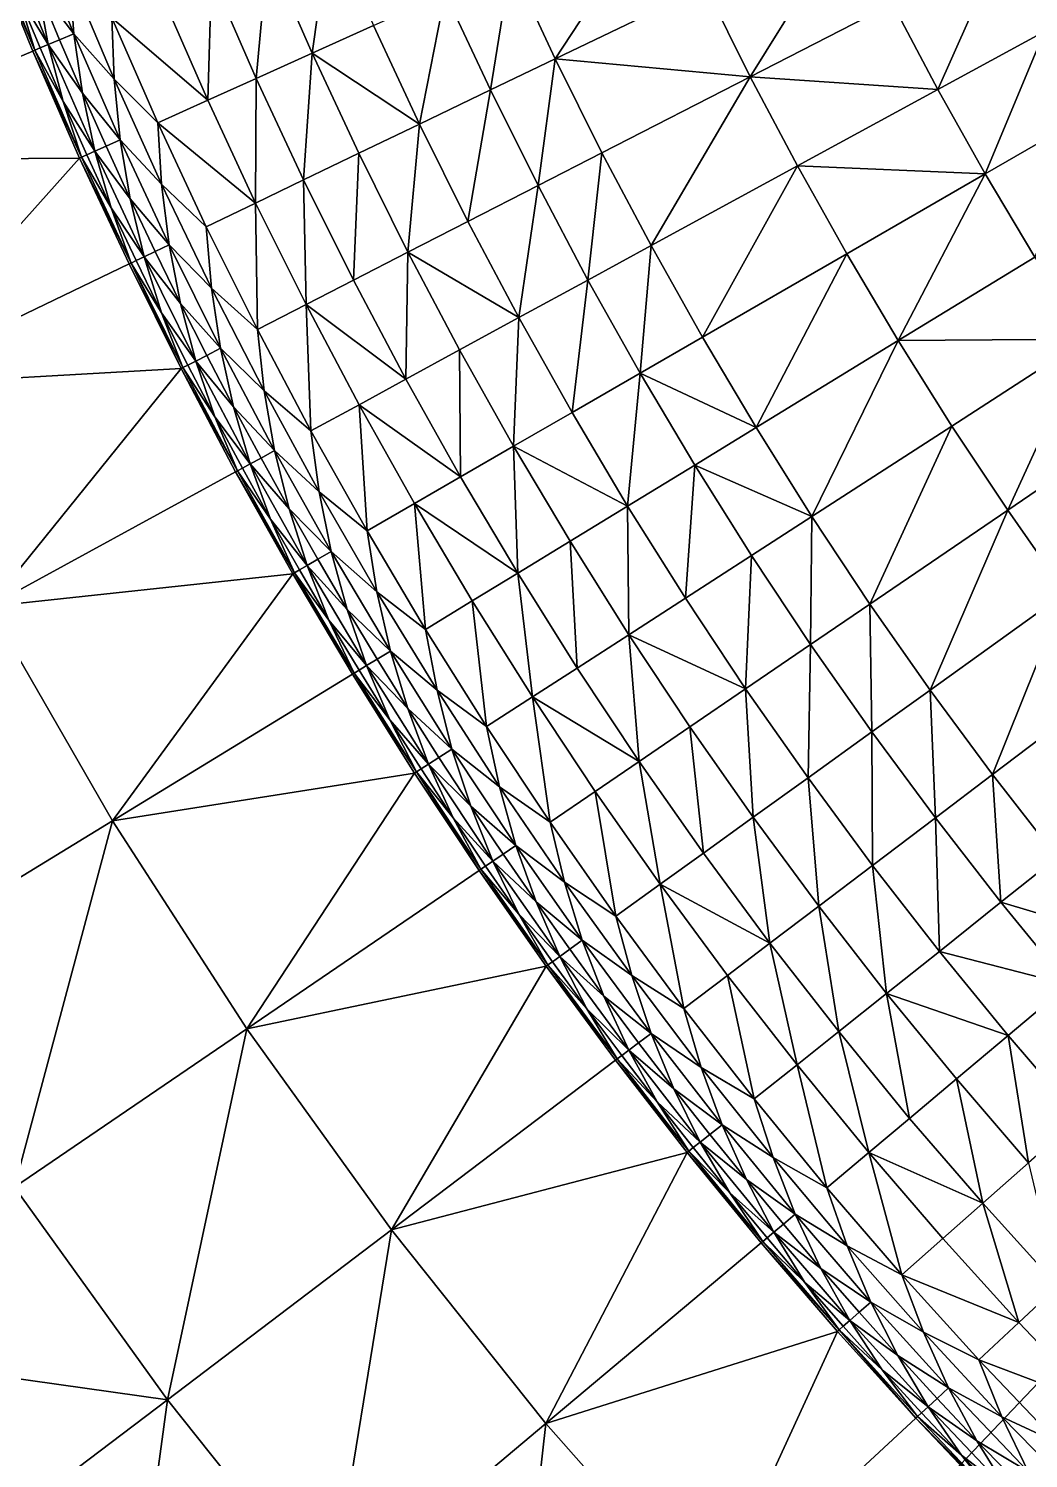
# Model space of a CAD drawing. Header units: millimetres. Extents: x -3250 to 5350, y -3250 to 3250.
# Drawn here: x -2306 to -1773, y -1722 to -959 of the extents above; entities that cross this region are included whole.
import ezdxf

# ---------------------------------------------------------------- set-up
doc = ezdxf.new("R2010")
doc.units = ezdxf.units.MM
doc.header["$MEASUREMENT"] = 0
doc.layers.add('MESH_3D', color=2, linetype='CONTINUOUS')

msp = doc.modelspace()

# ---------------------------------------------------------------- linework, layer by layer
at = {"layer": 'MESH_3D'}
for points in [[(2150.48, 2436.79, 32500), (-3128.53, 880.23, 32500), (-2326.57, -2269.27, 32500)], [(2150.48, 2436.79, 32500), (-2326.57, -2269.27, 32500), (3105.61, 957.95, 32500)], [(3105.61, 957.95, 32500), (-2326.57, -2269.27, 32500), (-1962.36, -2590.68, 32500)], [(3105.61, 957.95, 32500), (-1962.36, -2590.68, 32500), (-1625, -2814.58, 32500)], [(-1763.97, -960.61, -744.25), (-1787.37, -916.33, -744.25), (-1717.79, -880.66, -794.3)], [(-2025.04, -975.21, -547.31), (-2048.72, -924.42, -547.31), (-1967.64, -887.83, -630.5)], [(-2025.04, -975.21, -547.31), (-1967.64, -887.83, -630.5), (-1944.9, -936.61, -630.5)], [(-1920.94, -984.81, -630.5), (-1944.9, -936.61, -630.5), (-1868.05, -899.6, -698.41)], [(-1920.94, -984.81, -630.5), (-1868.05, -899.6, -698.41), (-1845.04, -945.9, -698.41)], [(-2284.19, -929.5, -205.25), (-2281.81, -961.87, -171.85), (-2305.09, -904.68, -171.85)], [(-2301.31, -936.47, -138.74), (-2305.09, -904.68, -171.85), (-2281.81, -961.87, -171.85)], [(-2154.73, -972.25, -406.77), (-2178.3, -918.23, -406.77), (-2145.14, -904.25, -455.71)], [(-2154.73, -972.25, -406.77), (-2145.14, -904.25, -455.71), (-2121.93, -957.45, -455.71)], [(-2441.91, -1029.35, 24200), (-2327.18, -913.35, 24000), (-2303.69, -971.09, 24000)], [(-2302.6, -970.63, -38.42), (-2327.18, -913.35), (-2326.09, -912.92, -38.42)], [(-2302.6, -970.63, -38.42), (-2303.69, -971.09), (-2327.18, -913.35)], [(-2303.69, -971.09, 24000), (-2327.18, -913.35, 24000), (-2327.18, -913.35)], [(-2303.69, -971.09, 24000), (-2327.18, -913.35), (-2303.69, -971.09)], [(-2311.78, -940.73, -71.93), (-2302.6, -970.63, -38.42), (-2326.09, -912.92, -38.42)], [(-2301.31, -936.47, -138.74), (-2295.51, -967.64, -105.25), (-2318.92, -910.11, -105.25)], [(-2311.78, -940.73, -71.93), (-2318.92, -910.11, -105.25), (-2295.51, -967.64, -105.25)], [(-2184.54, -985.7, -355.73), (-2208.44, -930.93, -355.73), (-2178.3, -918.23, -406.77)], [(-2184.54, -985.7, -355.73), (-2178.3, -918.23, -406.77), (-2154.73, -972.25, -406.77)], [(-1820.88, -991.6, -698.41), (-1845.04, -945.9, -698.41), (-1787.37, -916.33, -744.25)], [(-1820.88, -991.6, -698.41), (-1787.37, -916.33, -744.25), (-1763.97, -960.61, -744.25)], [(-2260.3, -986.16, -205.25), (-2284.19, -929.5, -205.25), (-2261.51, -953.31, -238.11)], [(-2260.3, -986.16, -205.25), (-2281.81, -961.87, -171.85), (-2284.19, -929.5, -205.25)], [(-2059.56, -991.83, -506.08), (-2083.65, -940.18, -506.08), (-2048.72, -924.42, -547.31)], [(-2059.56, -991.83, -506.08), (-2048.72, -924.42, -547.31), (-2025.04, -975.21, -547.31)], [(-2289.46, -965.09, -138.74), (-2301.31, -936.47, -138.74), (-2281.81, -961.87, -171.85)], [(-2289.46, -965.09, -138.74), (-2295.51, -967.64, -105.25), (-2301.31, -936.47, -138.74)], [(-2210.43, -997.38, -303.82), (-2234.61, -941.97, -303.82), (-2208.44, -930.93, -355.73)], [(-2210.43, -997.38, -303.82), (-2208.44, -930.93, -355.73), (-2184.54, -985.7, -355.73)], [(-2025.04, -975.21, -547.31), (-1944.9, -936.61, -630.5), (-1920.94, -984.81, -630.5)], [(-2299.87, -969.48, -71.93), (-2302.6, -970.63, -38.42), (-2311.78, -940.73, -71.93)], [(-2299.87, -969.48, -71.93), (-2311.78, -940.73, -71.93), (-2295.51, -967.64, -105.25)], [(-2261.51, -953.31, -238.11), (-2234.61, -941.97, -303.82), (-2210.43, -997.38, -303.82)], [(-2097.4, -1010.06, -455.71), (-2121.93, -957.45, -455.71), (-2083.65, -940.18, -506.08)], [(-2097.4, -1010.06, -455.71), (-2083.65, -940.18, -506.08), (-2059.56, -991.83, -506.08)], [(-2237.04, -1009.39, -238.11), (-2261.51, -953.31, -238.11), (-2210.43, -997.38, -303.82)], [(-2260.3, -986.16, -205.25), (-2261.51, -953.31, -238.11), (-2237.04, -1009.39, -238.11)], [(-1920.94, -984.81, -630.5), (-1845.04, -945.9, -698.41), (-1820.88, -991.6, -698.41)], [(-2154.73, -972.25, -406.77), (-2121.93, -957.45, -455.71), (-2097.4, -1010.06, -455.71)], [(-1795.6, -1036.69, -698.41), (-1820.88, -991.6, -698.41), (-1763.97, -960.61, -744.25)], [(-1795.6, -1036.69, -698.41), (-1763.97, -960.61, -744.25), (-1739.47, -1004.29, -744.25)], [(-2287.61, -998.07, -71.93), (-2299.87, -969.48, -71.93), (-2295.51, -967.64, -105.25)], [(-2277.25, -993.55, -138.74), (-2295.51, -967.64, -105.25), (-2289.46, -965.09, -138.74)], [(-2277.25, -993.55, -138.74), (-2270.67, -1024.57, -105.25), (-2295.51, -967.64, -105.25)], [(-2287.61, -998.07, -71.93), (-2295.51, -967.64, -105.25), (-2270.67, -1024.57, -105.25)], [(-2277.25, -993.55, -138.74), (-2289.46, -965.09, -138.74), (-2281.81, -961.87, -171.85)], [(-2260.3, -986.16, -205.25), (-2257.13, -1018.45, -171.85), (-2281.81, -961.87, -171.85)], [(-2277.25, -993.55, -138.74), (-2281.81, -961.87, -171.85), (-2257.13, -1018.45, -171.85)], [(-2441.91, -1029.35, 24200), (-2303.69, -971.09, 24000), (-2278.76, -1028.22, 24000)], [(-2277.69, -1027.73, -38.42), (-2303.69, -971.09), (-2302.6, -970.63, -38.42)], [(-2277.69, -1027.73, -38.42), (-2278.76, -1028.22), (-2303.69, -971.09)], [(-2303.69, -971.09, 24000), (-2303.69, -971.09), (-2278.76, -1028.22)], [(-2278.76, -1028.22, 24000), (-2303.69, -971.09, 24000), (-2278.76, -1028.22)], [(-2287.61, -998.07, -71.93), (-2302.6, -970.63, -38.42), (-2299.87, -969.48, -71.93)], [(-2287.61, -998.07, -71.93), (-2277.69, -1027.73, -38.42), (-2302.6, -970.63, -38.42)], [(-2159.29, -1039.86, -355.73), (-2184.54, -985.7, -355.73), (-2154.73, -972.25, -406.77)], [(-2159.29, -1039.86, -355.73), (-2154.73, -972.25, -406.77), (-2129.82, -1025.67, -406.77)], [(-2129.82, -1025.67, -406.77), (-2154.73, -972.25, -406.77), (-2097.4, -1010.06, -455.71)], [(-2034.2, -1042.87, -506.08), (-2059.56, -991.83, -506.08), (-2025.04, -975.21, -547.31)], [(-2034.2, -1042.87, -506.08), (-2025.04, -975.21, -547.31), (-2000.1, -1025.39, -547.31)], [(-2000.1, -1025.39, -547.31), (-2025.04, -975.21, -547.31), (-1920.94, -984.81, -630.5)], [(-2235.02, -1042.2, -205.25), (-2257.13, -1018.45, -171.85), (-2260.3, -986.16, -205.25)], [(-2235.02, -1042.2, -205.25), (-2260.3, -986.16, -205.25), (-2237.04, -1009.39, -238.11)], [(-2184.88, -1052.18, -303.82), (-2210.43, -997.38, -303.82), (-2184.54, -985.7, -355.73)], [(-2184.88, -1052.18, -303.82), (-2184.54, -985.7, -355.73), (-2159.29, -1039.86, -355.73)], [(-1973.91, -1074.94, -547.31), (-2000.1, -1025.39, -547.31), (-1920.94, -984.81, -630.5)], [(-1973.91, -1074.94, -547.31), (-1920.94, -984.81, -630.5), (-1895.79, -1032.39, -630.5)], [(-1895.79, -1032.39, -630.5), (-1920.94, -984.81, -630.5), (-1820.88, -991.6, -698.41)], [(-1895.79, -1032.39, -630.5), (-1820.88, -991.6, -698.41), (-1795.6, -1036.69, -698.41)], [(-2274.99, -1026.51, -71.93), (-2277.69, -1027.73, -38.42), (-2287.61, -998.07, -71.93)], [(-2274.99, -1026.51, -71.93), (-2287.61, -998.07, -71.93), (-2270.67, -1024.57, -105.25)], [(-2264.68, -1021.86, -138.74), (-2277.25, -993.55, -138.74), (-2257.13, -1018.45, -171.85)], [(-2264.68, -1021.86, -138.74), (-2270.67, -1024.57, -105.25), (-2277.25, -993.55, -138.74)], [(-2237.04, -1009.39, -238.11), (-2210.43, -997.38, -303.82), (-2184.88, -1052.18, -303.82)], [(-2071.57, -1062.03, -455.71), (-2097.4, -1010.06, -455.71), (-2059.56, -991.83, -506.08)], [(-2071.57, -1062.03, -455.71), (-2059.56, -991.83, -506.08), (-2034.2, -1042.87, -506.08)], [(-1769.19, -1081.13, -698.41), (-1795.6, -1036.69, -698.41), (-1739.47, -1004.29, -744.25)], [(-2211.18, -1064.85, -238.11), (-2237.04, -1009.39, -238.11), (-2184.88, -1052.18, -303.82)], [(-2235.02, -1042.2, -205.25), (-2237.04, -1009.39, -238.11), (-2211.18, -1064.85, -238.11)], [(-2103.59, -1078.45, -406.77), (-2129.82, -1025.67, -406.77), (-2097.4, -1010.06, -455.71)], [(-2103.59, -1078.45, -406.77), (-2097.4, -1010.06, -455.71), (-2071.57, -1062.03, -455.71)], [(-2251.77, -1050.02, -138.74), (-2270.67, -1024.57, -105.25), (-2264.68, -1021.86, -138.74)], [(-2251.77, -1050.02, -138.74), (-2264.68, -1021.86, -138.74), (-2257.13, -1018.45, -171.85)], [(-2235.02, -1042.2, -205.25), (-2231.03, -1074.41, -171.85), (-2257.13, -1018.45, -171.85)], [(-2251.77, -1050.02, -138.74), (-2257.13, -1018.45, -171.85), (-2231.03, -1074.41, -171.85)], [(-2387.57, -1149.79, 24200), (-2441.91, -1029.35, 24200), (-2278.76, -1028.22, 24000)], [(-2387.57, -1149.79, 24200), (-2278.76, -1028.22, 24000), (-2252.42, -1084.71, 24000)], [(-2251.36, -1084.2, -38.42), (-2278.76, -1028.22), (-2277.69, -1027.73, -38.42)], [(-2251.36, -1084.2, -38.42), (-2252.42, -1084.71), (-2278.76, -1028.22)], [(-2252.42, -1084.71, 24000), (-2278.76, -1028.22, 24000), (-2278.76, -1028.22)], [(-2252.42, -1084.71, 24000), (-2278.76, -1028.22), (-2252.42, -1084.71)], [(-2262.01, -1054.79, -71.93), (-2277.69, -1027.73, -38.42), (-2274.99, -1026.51, -71.93)], [(-2262.01, -1054.79, -71.93), (-2251.36, -1084.2, -38.42), (-2277.69, -1027.73, -38.42)], [(-2262.01, -1054.79, -71.93), (-2274.99, -1026.51, -71.93), (-2270.67, -1024.57, -105.25)], [(-2251.77, -1050.02, -138.74), (-2244.42, -1080.86, -105.25), (-2270.67, -1024.57, -105.25)], [(-2262.01, -1054.79, -71.93), (-2270.67, -1024.57, -105.25), (-2244.42, -1080.86, -105.25)], [(-2132.69, -1093.37, -355.73), (-2159.29, -1039.86, -355.73), (-2129.82, -1025.67, -406.77)], [(-2132.69, -1093.37, -355.73), (-2129.82, -1025.67, -406.77), (-2103.59, -1078.45, -406.77)], [(-2007.56, -1093.26, -506.08), (-2034.2, -1042.87, -506.08), (-2000.1, -1025.39, -547.31)], [(-2007.56, -1093.26, -506.08), (-2000.1, -1025.39, -547.31), (-1973.91, -1074.94, -547.31)], [(-1946.5, -1123.81, -547.31), (-1973.91, -1074.94, -547.31), (-1895.79, -1032.39, -630.5)], [(-1946.5, -1123.81, -547.31), (-1895.79, -1032.39, -630.5), (-1869.46, -1079.34, -630.5)], [(-1869.46, -1079.34, -630.5), (-1895.79, -1032.39, -630.5), (-1795.6, -1036.69, -698.41)], [(-1841.97, -1125.61, -630.5), (-1869.46, -1079.34, -630.5), (-1795.6, -1036.69, -698.41)], [(-1841.97, -1125.61, -630.5), (-1795.6, -1036.69, -698.41), (-1769.19, -1081.13, -698.41)], [(-2208.34, -1097.6, -205.25), (-2231.03, -1074.41, -171.85), (-2235.02, -1042.2, -205.25)], [(-2208.34, -1097.6, -205.25), (-2235.02, -1042.2, -205.25), (-2211.18, -1064.85, -238.11)], [(-2157.97, -1106.32, -303.82), (-2184.88, -1052.18, -303.82), (-2159.29, -1039.86, -355.73)], [(-2157.97, -1106.32, -303.82), (-2159.29, -1039.86, -355.73), (-2132.69, -1093.37, -355.73)], [(-2044.45, -1113.35, -455.71), (-2071.57, -1062.03, -455.71), (-2034.2, -1042.87, -506.08)], [(-2044.45, -1113.35, -455.71), (-2034.2, -1042.87, -506.08), (-2007.56, -1093.26, -506.08)], [(-2238.5, -1078.01, -138.74), (-2251.77, -1050.02, -138.74), (-2231.03, -1074.41, -171.85)], [(-2238.5, -1078.01, -138.74), (-2244.42, -1080.86, -105.25), (-2251.77, -1050.02, -138.74)], [(-2183.95, -1119.64, -238.11), (-2211.18, -1064.85, -238.11), (-2184.88, -1052.18, -303.82)], [(-2183.95, -1119.64, -238.11), (-2184.88, -1052.18, -303.82), (-2157.97, -1106.32, -303.82)], [(-2248.69, -1082.91, -71.93), (-2262.01, -1054.79, -71.93), (-2244.42, -1080.86, -105.25)], [(-2248.69, -1082.91, -71.93), (-2251.36, -1084.2, -38.42), (-2262.01, -1054.79, -71.93)], [(-2208.34, -1097.6, -205.25), (-2211.18, -1064.85, -238.11), (-2183.95, -1119.64, -238.11)], [(-2103.59, -1078.45, -406.77), (-2071.57, -1062.03, -455.71), (-2044.45, -1113.35, -455.71)], [(-2224.89, -1105.83, -138.74), (-2238.5, -1078.01, -138.74), (-2231.03, -1074.41, -171.85)], [(-2208.34, -1097.6, -205.25), (-2203.55, -1129.7, -171.85), (-2231.03, -1074.41, -171.85)], [(-2224.89, -1105.83, -138.74), (-2231.03, -1074.41, -171.85), (-2203.55, -1129.7, -171.85)], [(-1979.68, -1142.97, -506.08), (-2007.56, -1093.26, -506.08), (-1973.91, -1074.94, -547.31)], [(-1979.68, -1142.97, -506.08), (-1973.91, -1074.94, -547.31), (-1946.5, -1123.81, -547.31)], [(-2235.01, -1110.86, -71.93), (-2251.36, -1084.2, -38.42), (-2248.69, -1082.91, -71.93)], [(-2235.01, -1110.86, -71.93), (-2248.69, -1082.91, -71.93), (-2244.42, -1080.86, -105.25)], [(-2224.89, -1105.83, -138.74), (-2244.42, -1080.86, -105.25), (-2238.5, -1078.01, -138.74)], [(-2224.89, -1105.83, -138.74), (-2216.78, -1136.48, -105.25), (-2244.42, -1080.86, -105.25)], [(-2235.01, -1110.86, -71.93), (-2244.42, -1080.86, -105.25), (-2216.78, -1136.48, -105.25)], [(-2104.77, -1146.2, -355.73), (-2132.69, -1093.37, -355.73), (-2103.59, -1078.45, -406.77)], [(-2104.77, -1146.2, -355.73), (-2103.59, -1078.45, -406.77), (-2076.05, -1130.56, -406.77)], [(-2076.05, -1130.56, -406.77), (-2103.59, -1078.45, -406.77), (-2044.45, -1113.35, -455.71)], [(-1917.88, -1171.99, -547.31), (-1946.5, -1123.81, -547.31), (-1869.46, -1079.34, -630.5)], [(-1917.88, -1171.99, -547.31), (-1869.46, -1079.34, -630.5), (-1841.97, -1125.61, -630.5)], [(-1841.97, -1125.61, -630.5), (-1769.19, -1081.13, -698.41), (-1741.69, -1124.9, -698.41)], [(-2387.57, -1149.79, 24200), (-2252.42, -1084.71, 24000), (-2224.68, -1140.53, 24000)], [(-2251.36, -1084.2, -38.42), (-2224.68, -1140.53), (-2252.42, -1084.71)], [(-2224.68, -1140.53, 24000), (-2252.42, -1084.71), (-2224.68, -1140.53)], [(-2224.68, -1140.53, 24000), (-2252.42, -1084.71, 24000), (-2252.42, -1084.71)], [(-2223.63, -1139.99, -38.42), (-2224.68, -1140.53), (-2251.36, -1084.2, -38.42)], [(-2235.01, -1110.86, -71.93), (-2223.63, -1139.99, -38.42), (-2251.36, -1084.2, -38.42)], [(-2180.29, -1152.32, -205.25), (-2208.34, -1097.6, -205.25), (-2183.95, -1119.64, -238.11)], [(-2180.29, -1152.32, -205.25), (-2203.55, -1129.7, -171.85), (-2208.34, -1097.6, -205.25)], [(-2157.97, -1106.32, -303.82), (-2132.69, -1093.37, -355.73), (-2104.77, -1146.2, -355.73)], [(-2016.05, -1163.97, -455.71), (-2044.45, -1113.35, -455.71), (-2007.56, -1093.26, -506.08)], [(-2016.05, -1163.97, -455.71), (-2007.56, -1093.26, -506.08), (-1979.68, -1142.97, -506.08)], [(-2210.93, -1133.48, -138.74), (-2216.78, -1136.48, -105.25), (-2224.89, -1105.83, -138.74)], [(-2210.93, -1133.48, -138.74), (-2224.89, -1105.83, -138.74), (-2203.55, -1129.7, -171.85)], [(-2220.99, -1138.64, -71.93), (-2235.01, -1110.86, -71.93), (-2216.78, -1136.48, -105.25)], [(-2220.99, -1138.64, -71.93), (-2223.63, -1139.99, -38.42), (-2235.01, -1110.86, -71.93)], [(-2155.35, -1173.74, -238.11), (-2183.95, -1119.64, -238.11), (-2157.97, -1106.32, -303.82)], [(-2129.71, -1159.78, -303.82), (-2157.97, -1106.32, -303.82), (-2104.77, -1146.2, -355.73)], [(-2155.35, -1173.74, -238.11), (-2157.97, -1106.32, -303.82), (-2129.71, -1159.78, -303.82)], [(-2047.22, -1181.96, -406.77), (-2076.05, -1130.56, -406.77), (-2044.45, -1113.35, -455.71)], [(-2047.22, -1181.96, -406.77), (-2044.45, -1113.35, -455.71), (-2016.05, -1163.97, -455.71)], [(-2180.29, -1152.32, -205.25), (-2183.95, -1119.64, -238.11), (-2155.35, -1173.74, -238.11)], [(-1979.68, -1142.97, -506.08), (-1946.5, -1123.81, -547.31), (-1917.88, -1171.99, -547.31)], [(-1888.06, -1219.44, -547.31), (-1917.88, -1171.99, -547.31), (-1841.97, -1125.61, -630.5)], [(-1888.06, -1219.44, -547.31), (-1841.97, -1125.61, -630.5), (-1813.34, -1171.18, -630.5)], [(-1813.34, -1171.18, -630.5), (-1841.97, -1125.61, -630.5), (-1741.69, -1124.9, -698.41)], [(-1783.58, -1216.02, -630.5), (-1813.34, -1171.18, -630.5), (-1741.69, -1124.9, -698.41)], [(-1783.58, -1216.02, -630.5), (-1741.69, -1124.9, -698.41), (-1713.1, -1167.97, -698.41)], [(-2206.63, -1166.24, -71.93), (-2220.99, -1138.64, -71.93), (-2216.78, -1136.48, -105.25)], [(-2196.63, -1160.95, -138.74), (-2216.78, -1136.48, -105.25), (-2210.93, -1133.48, -138.74)], [(-2196.63, -1160.95, -138.74), (-2187.76, -1191.39, -105.25), (-2216.78, -1136.48, -105.25)], [(-2206.63, -1166.24, -71.93), (-2216.78, -1136.48, -105.25), (-2187.76, -1191.39, -105.25)], [(-2196.63, -1160.95, -138.74), (-2210.93, -1133.48, -138.74), (-2203.55, -1129.7, -171.85)], [(-2180.29, -1152.32, -205.25), (-2174.71, -1184.28, -171.85), (-2203.55, -1129.7, -171.85)], [(-2196.63, -1160.95, -138.74), (-2203.55, -1129.7, -171.85), (-2174.71, -1184.28, -171.85)], [(-2075.54, -1198.31, -355.73), (-2104.77, -1146.2, -355.73), (-2076.05, -1130.56, -406.77)], [(-2075.54, -1198.31, -355.73), (-2076.05, -1130.56, -406.77), (-2047.22, -1181.96, -406.77)], [(-2327.29, -1267.37, 24200), (-2387.57, -1149.79, 24200), (-2224.68, -1140.53, 24000)], [(-2327.29, -1267.37, 24200), (-2224.68, -1140.53, 24000), (-2195.55, -1195.63, 24000)], [(-2194.52, -1195.07, -38.42), (-2224.68, -1140.53), (-2223.63, -1139.99, -38.42)], [(-2194.52, -1195.07, -38.42), (-2195.55, -1195.63), (-2224.68, -1140.53)], [(-2195.55, -1195.63, 24000), (-2224.68, -1140.53), (-2195.55, -1195.63)], [(-2195.55, -1195.63, 24000), (-2224.68, -1140.53, 24000), (-2224.68, -1140.53)], [(-2206.63, -1166.24, -71.93), (-2223.63, -1139.99, -38.42), (-2220.99, -1138.64, -71.93)], [(-2206.63, -1166.24, -71.93), (-2194.52, -1195.07, -38.42), (-2223.63, -1139.99, -38.42)], [(-1986.41, -1213.87, -455.71), (-2016.05, -1163.97, -455.71), (-1979.68, -1142.97, -506.08)], [(-1986.41, -1213.87, -455.71), (-1979.68, -1142.97, -506.08), (-1950.57, -1191.97, -506.08)], [(-1950.57, -1191.97, -506.08), (-1979.68, -1142.97, -506.08), (-1917.88, -1171.99, -547.31)], [(-2129.71, -1159.78, -303.82), (-2104.77, -1146.2, -355.73), (-2075.54, -1198.31, -355.73)], [(-2150.88, -1206.31, -205.25), (-2180.29, -1152.32, -205.25), (-2155.35, -1173.74, -238.11)], [(-2150.88, -1206.31, -205.25), (-2174.71, -1184.28, -171.85), (-2180.29, -1152.32, -205.25)], [(-2191.92, -1193.65, -71.93), (-2206.63, -1166.24, -71.93), (-2187.76, -1191.39, -105.25)], [(-2191.92, -1193.65, -71.93), (-2194.52, -1195.07, -38.42), (-2206.63, -1166.24, -71.93)], [(-2181.99, -1188.25, -138.74), (-2187.76, -1191.39, -105.25), (-2196.63, -1160.95, -138.74)], [(-2181.99, -1188.25, -138.74), (-2196.63, -1160.95, -138.74), (-2174.71, -1184.28, -171.85)], [(-2125.42, -1227.11, -238.11), (-2155.35, -1173.74, -238.11), (-2129.71, -1159.78, -303.82)], [(-2100.14, -1212.52, -303.82), (-2129.71, -1159.78, -303.82), (-2075.54, -1198.31, -355.73)], [(-2125.42, -1227.11, -238.11), (-2129.71, -1159.78, -303.82), (-2100.14, -1212.52, -303.82)], [(-2047.22, -1181.96, -406.77), (-2016.05, -1163.97, -455.71), (-1986.41, -1213.87, -455.71)], [(-2150.88, -1206.31, -205.25), (-2155.35, -1173.74, -238.11), (-2125.42, -1227.11, -238.11)], [(-1950.57, -1191.97, -506.08), (-1917.88, -1171.99, -547.31), (-1888.06, -1219.44, -547.31)], [(-1857.07, -1266.13, -547.31), (-1888.06, -1219.44, -547.31), (-1813.34, -1171.18, -630.5)], [(-1857.07, -1266.13, -547.31), (-1813.34, -1171.18, -630.5), (-1783.58, -1216.02, -630.5)], [(-1752.71, -1260.11, -630.5), (-1783.58, -1216.02, -630.5), (-1713.1, -1167.97, -698.41)], [(-2045.02, -1249.69, -355.73), (-2075.54, -1198.31, -355.73), (-2047.22, -1181.96, -406.77)], [(-2017.12, -1232.63, -406.77), (-2047.22, -1181.96, -406.77), (-1986.41, -1213.87, -455.71)], [(-2045.02, -1249.69, -355.73), (-2047.22, -1181.96, -406.77), (-2017.12, -1232.63, -406.77)], [(-2167, -1215.36, -138.74), (-2187.76, -1191.39, -105.25), (-2181.99, -1188.25, -138.74)], [(-2167, -1215.36, -138.74), (-2181.99, -1188.25, -138.74), (-2174.71, -1184.28, -171.85)], [(-2150.88, -1206.31, -205.25), (-2144.5, -1238.13, -171.85), (-2174.71, -1184.28, -171.85)], [(-2167, -1215.36, -138.74), (-2174.71, -1184.28, -171.85), (-2144.5, -1238.13, -171.85)], [(-2327.29, -1267.37, 24200), (-2195.55, -1195.63, 24000), (-2165.06, -1250, 24000)], [(-2164.04, -1249.41, -38.42), (-2195.55, -1195.63), (-2194.52, -1195.07, -38.42)], [(-2164.04, -1249.41, -38.42), (-2165.06, -1250), (-2195.55, -1195.63)], [(-2195.55, -1195.63, 24000), (-2195.55, -1195.63), (-2165.06, -1250)], [(-2165.06, -1250, 24000), (-2195.55, -1195.63, 24000), (-2165.06, -1250)], [(-2176.86, -1220.89, -71.93), (-2194.52, -1195.07, -38.42), (-2191.92, -1193.65, -71.93)], [(-2176.86, -1220.89, -71.93), (-2164.04, -1249.41, -38.42), (-2194.52, -1195.07, -38.42)], [(-2176.86, -1220.89, -71.93), (-2191.92, -1193.65, -71.93), (-2187.76, -1191.39, -105.25)], [(-2167, -1215.36, -138.74), (-2157.38, -1245.56, -105.25), (-2187.76, -1191.39, -105.25)], [(-2176.86, -1220.89, -71.93), (-2187.76, -1191.39, -105.25), (-2157.38, -1245.56, -105.25)], [(-1955.53, -1263.01, -455.71), (-1986.41, -1213.87, -455.71), (-1950.57, -1191.97, -506.08)], [(-1955.53, -1263.01, -455.71), (-1950.57, -1191.97, -506.08), (-1920.25, -1240.23, -506.08)], [(-1920.25, -1240.23, -506.08), (-1950.57, -1191.97, -506.08), (-1888.06, -1219.44, -547.31)], [(-2100.14, -1212.52, -303.82), (-2075.54, -1198.31, -355.73), (-2045.02, -1249.69, -355.73)], [(-2120.14, -1259.56, -205.25), (-2144.5, -1238.13, -171.85), (-2150.88, -1206.31, -205.25)], [(-2120.14, -1259.56, -205.25), (-2150.88, -1206.31, -205.25), (-2125.42, -1227.11, -238.11)], [(-2094.17, -1279.72, -238.11), (-2125.42, -1227.11, -238.11), (-2100.14, -1212.52, -303.82)], [(-2069.26, -1264.5, -303.82), (-2100.14, -1212.52, -303.82), (-2045.02, -1249.69, -355.73)], [(-2094.17, -1279.72, -238.11), (-2100.14, -1212.52, -303.82), (-2069.26, -1264.5, -303.82)], [(-2151.69, -1242.28, -138.74), (-2167, -1215.36, -138.74), (-2144.5, -1238.13, -171.85)], [(-2151.69, -1242.28, -138.74), (-2157.38, -1245.56, -105.25), (-2167, -1215.36, -138.74)], [(-1985.76, -1282.54, -406.77), (-2017.12, -1232.63, -406.77), (-1986.41, -1213.87, -455.71)], [(-1985.76, -1282.54, -406.77), (-1986.41, -1213.87, -455.71), (-1955.53, -1263.01, -455.71)], [(-1888.73, -1287.72, -506.08), (-1920.25, -1240.23, -506.08), (-1888.06, -1219.44, -547.31)], [(-1888.73, -1287.72, -506.08), (-1888.06, -1219.44, -547.31), (-1857.07, -1266.13, -547.31)], [(-1824.93, -1312.04, -547.31), (-1857.07, -1266.13, -547.31), (-1783.58, -1216.02, -630.5)], [(-1824.93, -1312.04, -547.31), (-1783.58, -1216.02, -630.5), (-1752.71, -1260.11, -630.5)], [(-2161.48, -1247.93, -71.93), (-2164.04, -1249.41, -38.42), (-2176.86, -1220.89, -71.93)], [(-2161.48, -1247.93, -71.93), (-2176.86, -1220.89, -71.93), (-2157.38, -1245.56, -105.25)], [(-2120.14, -1259.56, -205.25), (-2125.42, -1227.11, -238.11), (-2094.17, -1279.72, -238.11)], [(-2013.23, -1300.28, -355.73), (-2045.02, -1249.69, -355.73), (-2017.12, -1232.63, -406.77)], [(-2013.23, -1300.28, -355.73), (-2017.12, -1232.63, -406.77), (-1985.76, -1282.54, -406.77)], [(-2136.03, -1269, -138.74), (-2157.38, -1245.56, -105.25), (-2151.69, -1242.28, -138.74)], [(-2136.03, -1269, -138.74), (-2151.69, -1242.28, -138.74), (-2144.5, -1238.13, -171.85)], [(-2120.14, -1259.56, -205.25), (-2112.97, -1291.21, -171.85), (-2144.5, -1238.13, -171.85)], [(-2136.03, -1269, -138.74), (-2144.5, -1238.13, -171.85), (-2112.97, -1291.21, -171.85)], [(-1923.43, -1311.37, -455.71), (-1955.53, -1263.01, -455.71), (-1920.25, -1240.23, -506.08)], [(-1923.43, -1311.37, -455.71), (-1920.25, -1240.23, -506.08), (-1888.73, -1287.72, -506.08)], [(-2261.22, -1381.8, 24200), (-2327.29, -1267.37, 24200), (-2165.06, -1250, 24000)], [(-2261.22, -1381.8, 24200), (-2165.06, -1250, 24000), (-2133.23, -1303.59, 24000)], [(-2132.22, -1302.97, -38.42), (-2165.06, -1250), (-2164.04, -1249.41, -38.42)], [(-2132.22, -1302.97, -38.42), (-2133.23, -1303.59), (-2165.06, -1250)], [(-2133.23, -1303.59, 24000), (-2165.06, -1250), (-2133.23, -1303.59)], [(-2133.23, -1303.59, 24000), (-2165.06, -1250, 24000), (-2165.06, -1250)], [(-2145.75, -1274.78, -71.93), (-2164.04, -1249.41, -38.42), (-2161.48, -1247.93, -71.93)], [(-2145.75, -1274.78, -71.93), (-2132.22, -1302.97, -38.42), (-2164.04, -1249.41, -38.42)], [(-2145.75, -1274.78, -71.93), (-2161.48, -1247.93, -71.93), (-2157.38, -1245.56, -105.25)], [(-2136.03, -1269, -138.74), (-2125.65, -1298.96, -105.25), (-2157.38, -1245.56, -105.25)], [(-2145.75, -1274.78, -71.93), (-2157.38, -1245.56, -105.25), (-2125.65, -1298.96, -105.25)], [(-2037.09, -1315.69, -303.82), (-2069.26, -1264.5, -303.82), (-2045.02, -1249.69, -355.73)], [(-2037.09, -1315.69, -303.82), (-2045.02, -1249.69, -355.73), (-2013.23, -1300.28, -355.73)], [(-2088.08, -1312.03, -205.25), (-2112.97, -1291.21, -171.85), (-2120.14, -1259.56, -205.25)], [(-2088.08, -1312.03, -205.25), (-2120.14, -1259.56, -205.25), (-2094.17, -1279.72, -238.11)], [(-2061.61, -1331.53, -238.11), (-2094.17, -1279.72, -238.11), (-2069.26, -1264.5, -303.82)], [(-2061.61, -1331.53, -238.11), (-2069.26, -1264.5, -303.82), (-2037.09, -1315.69, -303.82)], [(-1985.76, -1282.54, -406.77), (-1955.53, -1263.01, -455.71), (-1923.43, -1311.37, -455.71)], [(-1856.04, -1334.4, -506.08), (-1888.73, -1287.72, -506.08), (-1857.07, -1266.13, -547.31)], [(-1856.04, -1334.4, -506.08), (-1857.07, -1266.13, -547.31), (-1824.93, -1312.04, -547.31)], [(-1791.65, -1357.13, -547.31), (-1824.93, -1312.04, -547.31), (-1752.71, -1260.11, -630.5)], [(-1791.65, -1357.13, -547.31), (-1752.71, -1260.11, -630.5), (-1720.75, -1303.42, -630.5)], [(-2389.21, -1460.02, 24400), (-2327.29, -1267.37, 24200), (-2261.22, -1381.8, 24200)], [(-2120.05, -1295.53, -138.74), (-2125.65, -1298.96, -105.25), (-2136.03, -1269, -138.74)], [(-2120.05, -1295.53, -138.74), (-2136.03, -1269, -138.74), (-2112.97, -1291.21, -171.85)], [(-2129.69, -1301.43, -71.93), (-2132.22, -1302.97, -38.42), (-2145.75, -1274.78, -71.93)], [(-2129.69, -1301.43, -71.93), (-2145.75, -1274.78, -71.93), (-2125.65, -1298.96, -105.25)], [(-2088.08, -1312.03, -205.25), (-2094.17, -1279.72, -238.11), (-2061.61, -1331.53, -238.11)], [(-1980.19, -1350.07, -355.73), (-2013.23, -1300.28, -355.73), (-1985.76, -1282.54, -406.77)], [(-1953.17, -1331.65, -406.77), (-1985.76, -1282.54, -406.77), (-1923.43, -1311.37, -455.71)], [(-1980.19, -1350.07, -355.73), (-1985.76, -1282.54, -406.77), (-1953.17, -1331.65, -406.77)], [(-1890.14, -1358.92, -455.71), (-1923.43, -1311.37, -455.71), (-1888.73, -1287.72, -506.08)], [(-1890.14, -1358.92, -455.71), (-1888.73, -1287.72, -506.08), (-1856.04, -1334.4, -506.08)], [(-2103.73, -1321.86, -138.74), (-2125.65, -1298.96, -105.25), (-2120.05, -1295.53, -138.74)], [(-2103.73, -1321.86, -138.74), (-2120.05, -1295.53, -138.74), (-2112.97, -1291.21, -171.85)], [(-2088.08, -1312.03, -205.25), (-2080.12, -1343.49, -171.85), (-2112.97, -1291.21, -171.85)], [(-2103.73, -1321.86, -138.74), (-2112.97, -1291.21, -171.85), (-2080.12, -1343.49, -171.85)], [(-2261.22, -1381.8, 24200), (-2133.23, -1303.59, 24000), (-2100.06, -1356.37, 24000)], [(-2099.07, -1355.73, -38.42), (-2133.23, -1303.59), (-2132.22, -1302.97, -38.42)], [(-2099.07, -1355.73, -38.42), (-2100.06, -1356.37), (-2133.23, -1303.59)], [(-2100.06, -1356.37, 24000), (-2133.23, -1303.59), (-2100.06, -1356.37)], [(-2100.06, -1356.37, 24000), (-2133.23, -1303.59, 24000), (-2133.23, -1303.59)], [(-2113.3, -1327.88, -71.93), (-2132.22, -1302.97, -38.42), (-2129.69, -1301.43, -71.93)], [(-2113.3, -1327.88, -71.93), (-2099.07, -1355.73, -38.42), (-2132.22, -1302.97, -38.42)], [(-2113.3, -1327.88, -71.93), (-2129.69, -1301.43, -71.93), (-2125.65, -1298.96, -105.25)], [(-2103.73, -1321.86, -138.74), (-2092.61, -1351.55, -105.25), (-2125.65, -1298.96, -105.25)], [(-2113.3, -1327.88, -71.93), (-2125.65, -1298.96, -105.25), (-2092.61, -1351.55, -105.25)], [(-2037.09, -1315.69, -303.82), (-2013.23, -1300.28, -355.73), (-1980.19, -1350.07, -355.73)], [(-1757.26, -1401.37, -547.31), (-1791.65, -1357.13, -547.31), (-1720.75, -1303.42, -630.5)], [(-2054.72, -1363.68, -205.25), (-2088.08, -1312.03, -205.25), (-2061.61, -1331.53, -238.11)], [(-2054.72, -1363.68, -205.25), (-2080.12, -1343.49, -171.85), (-2088.08, -1312.03, -205.25)], [(-1919.36, -1379.93, -406.77), (-1953.17, -1331.65, -406.77), (-1923.43, -1311.37, -455.71)], [(-1919.36, -1379.93, -406.77), (-1923.43, -1311.37, -455.71), (-1890.14, -1358.92, -455.71)], [(-1822.2, -1380.26, -506.08), (-1856.04, -1334.4, -506.08), (-1824.93, -1312.04, -547.31)], [(-1822.2, -1380.26, -506.08), (-1824.93, -1312.04, -547.31), (-1791.65, -1357.13, -547.31)], [(-2027.78, -1382.51, -238.11), (-2061.61, -1331.53, -238.11), (-2037.09, -1315.69, -303.82)], [(-2003.65, -1366.07, -303.82), (-2037.09, -1315.69, -303.82), (-1980.19, -1350.07, -355.73)], [(-2027.78, -1382.51, -238.11), (-2037.09, -1315.69, -303.82), (-2003.65, -1366.07, -303.82)], [(-2087.09, -1347.98, -138.74), (-2103.73, -1321.86, -138.74), (-2080.12, -1343.49, -171.85)], [(-2087.09, -1347.98, -138.74), (-2092.61, -1351.55, -105.25), (-2103.73, -1321.86, -138.74)], [(-2096.58, -1354.12, -71.93), (-2113.3, -1327.88, -71.93), (-2092.61, -1351.55, -105.25)], [(-2096.58, -1354.12, -71.93), (-2099.07, -1355.73, -38.42), (-2113.3, -1327.88, -71.93)], [(-2054.72, -1363.68, -205.25), (-2061.61, -1331.53, -238.11), (-2027.78, -1382.51, -238.11)], [(-1945.91, -1399.02, -355.73), (-1980.19, -1350.07, -355.73), (-1953.17, -1331.65, -406.77)], [(-1945.91, -1399.02, -355.73), (-1953.17, -1331.65, -406.77), (-1919.36, -1379.93, -406.77)], [(-1855.68, -1405.62, -455.71), (-1890.14, -1358.92, -455.71), (-1856.04, -1334.4, -506.08)], [(-1855.68, -1405.62, -455.71), (-1856.04, -1334.4, -506.08), (-1822.2, -1380.26, -506.08)], [(-2070.12, -1373.9, -138.74), (-2092.61, -1351.55, -105.25), (-2087.09, -1347.98, -138.74)], [(-2070.12, -1373.9, -138.74), (-2087.09, -1347.98, -138.74), (-2080.12, -1343.49, -171.85)], [(-2054.72, -1363.68, -205.25), (-2045.98, -1394.93, -171.85), (-2080.12, -1343.49, -171.85)], [(-2070.12, -1373.9, -138.74), (-2080.12, -1343.49, -171.85), (-2045.98, -1394.93, -171.85)], [(-1968.97, -1415.6, -303.82), (-2003.65, -1366.07, -303.82), (-1980.19, -1350.07, -355.73)], [(-1968.97, -1415.6, -303.82), (-1980.19, -1350.07, -355.73), (-1945.91, -1399.02, -355.73)], [(-2189.53, -1492.8, 24200), (-2261.22, -1381.8, 24200), (-2100.06, -1356.37, 24000)], [(-2189.53, -1492.8, 24200), (-2100.06, -1356.37, 24000), (-2065.6, -1408.3, 24000)], [(-2099.07, -1355.73, -38.42), (-2065.6, -1408.3), (-2100.06, -1356.37)], [(-2100.06, -1356.37, 24000), (-2100.06, -1356.37), (-2065.6, -1408.3)], [(-2065.6, -1408.3, 24000), (-2100.06, -1356.37, 24000), (-2065.6, -1408.3)], [(-2079.54, -1380.15, -71.93), (-2099.07, -1355.73, -38.42), (-2096.58, -1354.12, -71.93)], [(-2064.62, -1407.63, -38.42), (-2065.6, -1408.3), (-2099.07, -1355.73, -38.42)], [(-2079.54, -1380.15, -71.93), (-2064.62, -1407.63, -38.42), (-2099.07, -1355.73, -38.42)], [(-2079.54, -1380.15, -71.93), (-2096.58, -1354.12, -71.93), (-2092.61, -1351.55, -105.25)], [(-2070.12, -1373.9, -138.74), (-2058.26, -1403.3, -105.25), (-2092.61, -1351.55, -105.25)], [(-2079.54, -1380.15, -71.93), (-2092.61, -1351.55, -105.25), (-2058.26, -1403.3, -105.25)], [(-1787.22, -1425.26, -506.08), (-1822.2, -1380.26, -506.08), (-1791.65, -1357.13, -547.31)], [(-1787.22, -1425.26, -506.08), (-1791.65, -1357.13, -547.31), (-1757.26, -1401.37, -547.31)], [(-2020.08, -1414.48, -205.25), (-2054.72, -1363.68, -205.25), (-2027.78, -1382.51, -238.11)], [(-2020.08, -1414.48, -205.25), (-2045.98, -1394.93, -171.85), (-2054.72, -1363.68, -205.25)], [(-1884.36, -1427.35, -406.77), (-1919.36, -1379.93, -406.77), (-1890.14, -1358.92, -455.71)], [(-1884.36, -1427.35, -406.77), (-1890.14, -1358.92, -455.71), (-1855.68, -1405.62, -455.71)], [(-1992.68, -1432.64, -238.11), (-2027.78, -1382.51, -238.11), (-2003.65, -1366.07, -303.82)], [(-1992.68, -1432.64, -238.11), (-2003.65, -1366.07, -303.82), (-1968.97, -1415.6, -303.82)], [(-2062.17, -1405.97, -71.93), (-2079.54, -1380.15, -71.93), (-2058.26, -1403.3, -105.25)], [(-2062.17, -1405.97, -71.93), (-2064.62, -1407.63, -38.42), (-2079.54, -1380.15, -71.93)], [(-2052.83, -1399.6, -138.74), (-2070.12, -1373.9, -138.74), (-2045.98, -1394.93, -171.85)], [(-2052.83, -1399.6, -138.74), (-2058.26, -1403.3, -105.25), (-2070.12, -1373.9, -138.74)], [(-1910.43, -1447.1, -355.73), (-1945.91, -1399.02, -355.73), (-1919.36, -1379.93, -406.77)], [(-1910.43, -1447.1, -355.73), (-1919.36, -1379.93, -406.77), (-1884.36, -1427.35, -406.77)], [(-1820.06, -1451.45, -455.71), (-1855.68, -1405.62, -455.71), (-1822.2, -1380.26, -506.08)], [(-1820.06, -1451.45, -455.71), (-1822.2, -1380.26, -506.08), (-1787.22, -1425.26, -506.08)], [(-2313.47, -1577.3, 24400), (-2389.21, -1460.02, 24400), (-2261.22, -1381.8, 24200)], [(-2313.47, -1577.3, 24400), (-2261.22, -1381.8, 24200), (-2189.53, -1492.8, 24200)], [(-2020.08, -1414.48, -205.25), (-2027.78, -1382.51, -238.11), (-1992.68, -1432.64, -238.11)], [(-2035.23, -1425.08, -138.74), (-2052.83, -1399.6, -138.74), (-2045.98, -1394.93, -171.85)], [(-2020.08, -1414.48, -205.25), (-2010.57, -1445.5, -171.85), (-2045.98, -1394.93, -171.85)], [(-2035.23, -1425.08, -138.74), (-2045.98, -1394.93, -171.85), (-2010.57, -1445.5, -171.85)], [(-2044.49, -1431.56, -71.93), (-2062.17, -1405.97, -71.93), (-2058.26, -1403.3, -105.25)], [(-2035.23, -1425.08, -138.74), (-2058.26, -1403.3, -105.25), (-2052.83, -1399.6, -138.74)], [(-2035.23, -1425.08, -138.74), (-2022.64, -1454.18, -105.25), (-2058.26, -1403.3, -105.25)], [(-2044.49, -1431.56, -71.93), (-2058.26, -1403.3, -105.25), (-2022.64, -1454.18, -105.25)], [(-1968.97, -1415.6, -303.82), (-1945.91, -1399.02, -355.73), (-1910.43, -1447.1, -355.73)], [(-1787.22, -1425.26, -506.08), (-1757.26, -1401.37, -547.31), (-1721.78, -1444.74, -547.31)], [(-2189.53, -1492.8, 24200), (-2065.6, -1408.3, 24000), (-2029.85, -1459.36, 24000)], [(-2028.89, -1458.67, -38.42), (-2065.6, -1408.3), (-2064.62, -1407.63, -38.42)], [(-2028.89, -1458.67, -38.42), (-2029.85, -1459.36), (-2065.6, -1408.3)], [(-2065.6, -1408.3, 24000), (-2065.6, -1408.3), (-2029.85, -1459.36)], [(-2029.85, -1459.36, 24000), (-2065.6, -1408.3, 24000), (-2029.85, -1459.36)], [(-2044.49, -1431.56, -71.93), (-2064.62, -1407.63, -38.42), (-2062.17, -1405.97, -71.93)], [(-2044.49, -1431.56, -71.93), (-2028.89, -1458.67, -38.42), (-2064.62, -1407.63, -38.42)], [(-1848.19, -1473.88, -406.77), (-1884.36, -1427.35, -406.77), (-1855.68, -1405.62, -455.71)], [(-1848.19, -1473.88, -406.77), (-1855.68, -1405.62, -455.71), (-1820.06, -1451.45, -455.71)], [(-1984.19, -1464.4, -205.25), (-2020.08, -1414.48, -205.25), (-1992.68, -1432.64, -238.11)], [(-1984.19, -1464.4, -205.25), (-2010.57, -1445.5, -171.85), (-2020.08, -1414.48, -205.25)], [(-1956.34, -1481.87, -238.11), (-1992.68, -1432.64, -238.11), (-1968.97, -1415.6, -303.82)], [(-1933.07, -1464.24, -303.82), (-1968.97, -1415.6, -303.82), (-1910.43, -1447.1, -355.73)], [(-1956.34, -1481.87, -238.11), (-1968.97, -1415.6, -303.82), (-1933.07, -1464.24, -303.82)], [(-2017.3, -1450.34, -138.74), (-2022.64, -1454.18, -105.25), (-2035.23, -1425.08, -138.74)], [(-2017.3, -1450.34, -138.74), (-2035.23, -1425.08, -138.74), (-2010.57, -1445.5, -171.85)], [(-1820.06, -1451.45, -455.71), (-1787.22, -1425.26, -506.08), (-1751.13, -1469.38, -506.08)], [(-1751.13, -1469.38, -506.08), (-1787.22, -1425.26, -506.08), (-1721.78, -1444.74, -547.31)], [(-2026.48, -1456.94, -71.93), (-2028.89, -1458.67, -38.42), (-2044.49, -1431.56, -71.93)], [(-2026.48, -1456.94, -71.93), (-2044.49, -1431.56, -71.93), (-2022.64, -1454.18, -105.25)], [(-1984.19, -1464.4, -205.25), (-1992.68, -1432.64, -238.11), (-1956.34, -1481.87, -238.11)], [(-1873.76, -1494.27, -355.73), (-1910.43, -1447.1, -355.73), (-1884.36, -1427.35, -406.77)], [(-1873.76, -1494.27, -355.73), (-1884.36, -1427.35, -406.77), (-1848.19, -1473.88, -406.77)], [(-1999.07, -1475.38, -138.74), (-2017.3, -1450.34, -138.74), (-2010.57, -1445.5, -171.85)], [(-1984.19, -1464.4, -205.25), (-1973.91, -1495.18, -171.85), (-2010.57, -1445.5, -171.85)], [(-1999.07, -1475.38, -138.74), (-2010.57, -1445.5, -171.85), (-1973.91, -1495.18, -171.85)], [(-1895.97, -1511.98, -303.82), (-1933.07, -1464.24, -303.82), (-1910.43, -1447.1, -355.73)], [(-1895.97, -1511.98, -303.82), (-1910.43, -1447.1, -355.73), (-1873.76, -1494.27, -355.73)], [(-2008.16, -1482.09, -71.93), (-2028.89, -1458.67, -38.42), (-2026.48, -1456.94, -71.93)], [(-2008.16, -1482.09, -71.93), (-2026.48, -1456.94, -71.93), (-2022.64, -1454.18, -105.25)], [(-1999.07, -1475.38, -138.74), (-2022.64, -1454.18, -105.25), (-2017.3, -1450.34, -138.74)], [(-1999.07, -1475.38, -138.74), (-1985.75, -1504.15, -105.25), (-2022.64, -1454.18, -105.25)], [(-2008.16, -1482.09, -71.93), (-2022.64, -1454.18, -105.25), (-1985.75, -1504.15, -105.25)], [(-1848.19, -1473.88, -406.77), (-1820.06, -1451.45, -455.71), (-1783.31, -1496.37, -455.71)], [(-1783.31, -1496.37, -455.71), (-1820.06, -1451.45, -455.71), (-1751.13, -1469.38, -506.08)], [(-2112.4, -1600.08, 24200), (-2189.53, -1492.8, 24200), (-2029.85, -1459.36, 24000)], [(-2112.4, -1600.08, 24200), (-2029.85, -1459.36, 24000), (-1992.83, -1509.51, 24000)], [(-1991.89, -1508.8, -38.42), (-2029.85, -1459.36), (-2028.89, -1458.67, -38.42)], [(-1991.89, -1508.8, -38.42), (-1992.83, -1509.51), (-2029.85, -1459.36)], [(-1992.83, -1509.51, 24000), (-2029.85, -1459.36), (-1992.83, -1509.51)], [(-1992.83, -1509.51, 24000), (-2029.85, -1459.36, 24000), (-2029.85, -1459.36)], [(-2008.16, -1482.09, -71.93), (-1991.89, -1508.8, -38.42), (-2028.89, -1458.67, -38.42)], [(-1947.07, -1513.41, -205.25), (-1973.91, -1495.18, -171.85), (-1984.19, -1464.4, -205.25)], [(-1947.07, -1513.41, -205.25), (-1984.19, -1464.4, -205.25), (-1956.34, -1481.87, -238.11)], [(-1918.79, -1530.18, -238.11), (-1956.34, -1481.87, -238.11), (-1933.07, -1464.24, -303.82)], [(-1918.79, -1530.18, -238.11), (-1933.07, -1464.24, -303.82), (-1895.97, -1511.98, -303.82)], [(-1745.45, -1540.36, -455.71), (-1783.31, -1496.37, -455.71), (-1751.13, -1469.38, -506.08)], [(-1980.52, -1500.18, -138.74), (-1985.75, -1504.15, -105.25), (-1999.07, -1475.38, -138.74)], [(-1980.52, -1500.18, -138.74), (-1999.07, -1475.38, -138.74), (-1973.91, -1495.18, -171.85)], [(-1835.92, -1540.52, -355.73), (-1873.76, -1494.27, -355.73), (-1848.19, -1473.88, -406.77)], [(-1810.87, -1519.5, -406.77), (-1848.19, -1473.88, -406.77), (-1783.31, -1496.37, -455.71)], [(-1835.92, -1540.52, -355.73), (-1848.19, -1473.88, -406.77), (-1810.87, -1519.5, -406.77)], [(-1989.53, -1507.01, -71.93), (-2008.16, -1482.09, -71.93), (-1985.75, -1504.15, -105.25)], [(-1989.53, -1507.01, -71.93), (-1991.89, -1508.8, -38.42), (-2008.16, -1482.09, -71.93)], [(-1947.07, -1513.41, -205.25), (-1956.34, -1481.87, -238.11), (-1918.79, -1530.18, -238.11)], [(-2231.97, -1690.65, 24400), (-2313.47, -1577.3, 24400), (-2189.53, -1492.8, 24200)], [(-2231.97, -1690.65, 24400), (-2189.53, -1492.8, 24200), (-2112.4, -1600.08, 24200)], [(-1857.68, -1558.78, -303.82), (-1895.97, -1511.98, -303.82), (-1873.76, -1494.27, -355.73)], [(-1857.68, -1558.78, -303.82), (-1873.76, -1494.27, -355.73), (-1835.92, -1540.52, -355.73)], [(-1961.66, -1524.76, -138.74), (-1985.75, -1504.15, -105.25), (-1980.52, -1500.18, -138.74)], [(-1961.66, -1524.76, -138.74), (-1980.52, -1500.18, -138.74), (-1973.91, -1495.18, -171.85)], [(-1947.07, -1513.41, -205.25), (-1936.02, -1543.92, -171.85), (-1973.91, -1495.18, -171.85)], [(-1961.66, -1524.76, -138.74), (-1973.91, -1495.18, -171.85), (-1936.02, -1543.92, -171.85)], [(-1772.43, -1564.18, -406.77), (-1810.87, -1519.5, -406.77), (-1783.31, -1496.37, -455.71)], [(-1772.43, -1564.18, -406.77), (-1783.31, -1496.37, -455.71), (-1745.45, -1540.36, -455.71)], [(-2112.4, -1600.08, 24200), (-1992.83, -1509.51, 24000), (-1954.58, -1558.72, 24000)], [(-1953.66, -1557.99, -38.42), (-1992.83, -1509.51), (-1991.89, -1508.8, -38.42)], [(-1953.66, -1557.99, -38.42), (-1954.58, -1558.72), (-1992.83, -1509.51)], [(-1954.58, -1558.72, 24000), (-1992.83, -1509.51), (-1954.58, -1558.72)], [(-1954.58, -1558.72, 24000), (-1992.83, -1509.51, 24000), (-1992.83, -1509.51)], [(-1970.59, -1531.69, -71.93), (-1991.89, -1508.8, -38.42), (-1989.53, -1507.01, -71.93)], [(-1970.59, -1531.69, -71.93), (-1953.66, -1557.99, -38.42), (-1991.89, -1508.8, -38.42)], [(-1970.59, -1531.69, -71.93), (-1989.53, -1507.01, -71.93), (-1985.75, -1504.15, -105.25)], [(-1961.66, -1524.76, -138.74), (-1947.64, -1553.19, -105.25), (-1985.75, -1504.15, -105.25)], [(-1970.59, -1531.69, -71.93), (-1985.75, -1504.15, -105.25), (-1947.64, -1553.19, -105.25)], [(-1908.73, -1561.48, -205.25), (-1947.07, -1513.41, -205.25), (-1918.79, -1530.18, -238.11)], [(-1908.73, -1561.48, -205.25), (-1936.02, -1543.92, -171.85), (-1947.07, -1513.41, -205.25)], [(-1880.05, -1577.55, -238.11), (-1918.79, -1530.18, -238.11), (-1895.97, -1511.98, -303.82)], [(-1880.05, -1577.55, -238.11), (-1895.97, -1511.98, -303.82), (-1857.68, -1558.78, -303.82)], [(-1942.5, -1549.09, -138.74), (-1947.64, -1553.19, -105.25), (-1961.66, -1524.76, -138.74)], [(-1942.5, -1549.09, -138.74), (-1961.66, -1524.76, -138.74), (-1936.02, -1543.92, -171.85)], [(-1796.95, -1585.82, -355.73), (-1835.92, -1540.52, -355.73), (-1810.87, -1519.5, -406.77)], [(-1796.95, -1585.82, -355.73), (-1810.87, -1519.5, -406.77), (-1772.43, -1564.18, -406.77)], [(-1951.34, -1556.14, -71.93), (-1953.66, -1557.99, -38.42), (-1970.59, -1531.69, -71.93)], [(-1951.34, -1556.14, -71.93), (-1970.59, -1531.69, -71.93), (-1947.64, -1553.19, -105.25)], [(-1908.73, -1561.48, -205.25), (-1918.79, -1530.18, -238.11), (-1880.05, -1577.55, -238.11)], [(-1857.68, -1558.78, -303.82), (-1835.92, -1540.52, -355.73), (-1796.95, -1585.82, -355.73)], [(-1923.04, -1573.19, -138.74), (-1942.5, -1549.09, -138.74), (-1936.02, -1543.92, -171.85)], [(-1908.73, -1561.48, -205.25), (-1896.93, -1591.71, -171.85), (-1936.02, -1543.92, -171.85)], [(-1923.04, -1573.19, -138.74), (-1936.02, -1543.92, -171.85), (-1896.93, -1591.71, -171.85)], [(-1931.79, -1580.35, -71.93), (-1953.66, -1557.99, -38.42), (-1951.34, -1556.14, -71.93)], [(-1931.79, -1580.35, -71.93), (-1951.34, -1556.14, -71.93), (-1947.64, -1553.19, -105.25)], [(-1923.04, -1573.19, -138.74), (-1947.64, -1553.19, -105.25), (-1942.5, -1549.09, -138.74)], [(-1923.04, -1573.19, -138.74), (-1908.31, -1601.26, -105.25), (-1947.64, -1553.19, -105.25)], [(-1931.79, -1580.35, -71.93), (-1947.64, -1553.19, -105.25), (-1908.31, -1601.26, -105.25)], [(-2030.02, -1703.39, 24200), (-2112.4, -1600.08, 24200), (-1954.58, -1558.72, 24000)], [(-2030.02, -1703.39, 24200), (-1954.58, -1558.72, 24000), (-1915.11, -1606.97, 24000)], [(-1914.21, -1606.21, -38.42), (-1954.58, -1558.72), (-1953.66, -1557.99, -38.42)], [(-1914.21, -1606.21, -38.42), (-1915.11, -1606.97), (-1954.58, -1558.72)], [(-1915.11, -1606.97, 24000), (-1954.58, -1558.72), (-1915.11, -1606.97)], [(-1915.11, -1606.97, 24000), (-1954.58, -1558.72, 24000), (-1954.58, -1558.72)], [(-1931.79, -1580.35, -71.93), (-1914.21, -1606.21, -38.42), (-1953.66, -1557.99, -38.42)], [(-1869.21, -1608.58, -205.25), (-1908.73, -1561.48, -205.25), (-1880.05, -1577.55, -238.11)], [(-1869.21, -1608.58, -205.25), (-1896.93, -1591.71, -171.85), (-1908.73, -1561.48, -205.25)], [(-1840.13, -1623.93, -238.11), (-1880.05, -1577.55, -238.11), (-1857.68, -1558.78, -303.82)], [(-1818.24, -1604.61, -303.82), (-1857.68, -1558.78, -303.82), (-1796.95, -1585.82, -355.73)], [(-1840.13, -1623.93, -238.11), (-1857.68, -1558.78, -303.82), (-1818.24, -1604.61, -303.82)], [(-1756.85, -1630.12, -355.73), (-1796.95, -1585.82, -355.73), (-1772.43, -1564.18, -406.77)], [(-2437.4, -1661.79, 24600), (-2313.47, -1577.3, 24400), (-2231.97, -1690.65, 24400)], [(-1903.28, -1597.04, -138.74), (-1923.04, -1573.19, -138.74), (-1896.93, -1591.71, -171.85)], [(-1903.28, -1597.04, -138.74), (-1908.31, -1601.26, -105.25), (-1923.04, -1573.19, -138.74)], [(-1869.21, -1608.58, -205.25), (-1880.05, -1577.55, -238.11), (-1840.13, -1623.93, -238.11)], [(-1911.94, -1604.31, -71.93), (-1931.79, -1580.35, -71.93), (-1908.31, -1601.26, -105.25)], [(-1911.94, -1604.31, -71.93), (-1914.21, -1606.21, -38.42), (-1931.79, -1580.35, -71.93)], [(-1777.67, -1649.44, -303.82), (-1818.24, -1604.61, -303.82), (-1796.95, -1585.82, -355.73)], [(-1777.67, -1649.44, -303.82), (-1796.95, -1585.82, -355.73), (-1756.85, -1630.12, -355.73)], [(-1883.22, -1620.64, -138.74), (-1903.28, -1597.04, -138.74), (-1896.93, -1591.71, -171.85)], [(-1869.21, -1608.58, -205.25), (-1856.65, -1638.51, -171.85), (-1896.93, -1591.71, -171.85)], [(-1883.22, -1620.64, -138.74), (-1896.93, -1591.71, -171.85), (-1856.65, -1638.51, -171.85)], [(-2144.92, -1799.81, 24400), (-2231.97, -1690.65, 24400), (-2112.4, -1600.08, 24200)], [(-2144.92, -1799.81, 24400), (-2112.4, -1600.08, 24200), (-2030.02, -1703.39, 24200)], [(-1891.79, -1628.02, -71.93), (-1911.94, -1604.31, -71.93), (-1908.31, -1601.26, -105.25)], [(-1883.22, -1620.64, -138.74), (-1908.31, -1601.26, -105.25), (-1903.28, -1597.04, -138.74)], [(-1883.22, -1620.64, -138.74), (-1867.8, -1648.34, -105.25), (-1908.31, -1601.26, -105.25)], [(-1891.79, -1628.02, -71.93), (-1908.31, -1601.26, -105.25), (-1867.8, -1648.34, -105.25)], [(-2030.02, -1703.39, 24200), (-1915.11, -1606.97, 24000), (-1874.45, -1654.21, 24000)], [(-1873.57, -1653.43, -38.42), (-1915.11, -1606.97), (-1914.21, -1606.21, -38.42)], [(-1873.57, -1653.43, -38.42), (-1874.45, -1654.21), (-1915.11, -1606.97)], [(-1874.45, -1654.21, 24000), (-1915.11, -1606.97), (-1874.45, -1654.21)], [(-1874.45, -1654.21, 24000), (-1915.11, -1606.97, 24000), (-1915.11, -1606.97)], [(-1891.79, -1628.02, -71.93), (-1914.21, -1606.21, -38.42), (-1911.94, -1604.31, -71.93)], [(-1891.79, -1628.02, -71.93), (-1873.57, -1653.43, -38.42), (-1914.21, -1606.21, -38.42)], [(-1828.52, -1654.68, -205.25), (-1869.21, -1608.58, -205.25), (-1840.13, -1623.93, -238.11)], [(-1828.52, -1654.68, -205.25), (-1856.65, -1638.51, -171.85), (-1869.21, -1608.58, -205.25)], [(-1840.13, -1623.93, -238.11), (-1818.24, -1604.61, -303.82), (-1777.67, -1649.44, -303.82)], [(-1862.87, -1643.99, -138.74), (-1883.22, -1620.64, -138.74), (-1856.65, -1638.51, -171.85)], [(-1862.87, -1643.99, -138.74), (-1867.8, -1648.34, -105.25), (-1883.22, -1620.64, -138.74)], [(-1799.07, -1669.3, -238.11), (-1840.13, -1623.93, -238.11), (-1777.67, -1649.44, -303.82)], [(-1828.52, -1654.68, -205.25), (-1840.13, -1623.93, -238.11), (-1799.07, -1669.3, -238.11)], [(-1871.35, -1651.47, -71.93), (-1873.57, -1653.43, -38.42), (-1891.79, -1628.02, -71.93)], [(-1871.35, -1651.47, -71.93), (-1891.79, -1628.02, -71.93), (-1867.8, -1648.34, -105.25)], [(-1736, -1693.25, -303.82), (-1777.67, -1649.44, -303.82), (-1756.85, -1630.12, -355.73)], [(-1842.23, -1667.09, -138.74), (-1862.87, -1643.99, -138.74), (-1856.65, -1638.51, -171.85)], [(-1828.52, -1654.68, -205.25), (-1815.23, -1684.28, -171.85), (-1856.65, -1638.51, -171.85)], [(-1842.23, -1667.09, -138.74), (-1856.65, -1638.51, -171.85), (-1815.23, -1684.28, -171.85)], [(-1842.23, -1667.09, -138.74), (-1867.8, -1648.34, -105.25), (-1862.87, -1643.99, -138.74)], [(-1942.59, -1802.46, 24200), (-2030.02, -1703.39, 24200), (-1874.45, -1654.21, 24000)], [(-1942.59, -1802.46, 24200), (-1874.45, -1654.21, 24000), (-1832.63, -1700.43, 24000)], [(-1873.57, -1653.43, -38.42), (-1832.63, -1700.43), (-1874.45, -1654.21)], [(-1832.63, -1700.43, 24000), (-1874.45, -1654.21), (-1832.63, -1700.43)], [(-1832.63, -1700.43, 24000), (-1874.45, -1654.21, 24000), (-1874.45, -1654.21)], [(-1850.61, -1674.67, -71.93), (-1873.57, -1653.43, -38.42), (-1871.35, -1651.47, -71.93)], [(-1831.76, -1699.63, -38.42), (-1832.63, -1700.43), (-1873.57, -1653.43, -38.42)], [(-1850.61, -1674.67, -71.93), (-1831.76, -1699.63, -38.42), (-1873.57, -1653.43, -38.42)], [(-1850.61, -1674.67, -71.93), (-1871.35, -1651.47, -71.93), (-1867.8, -1648.34, -105.25)], [(-1842.23, -1667.09, -138.74), (-1826.12, -1694.39, -105.25), (-1867.8, -1648.34, -105.25)], [(-1850.61, -1674.67, -71.93), (-1867.8, -1648.34, -105.25), (-1826.12, -1694.39, -105.25)], [(-1786.7, -1699.76, -205.25), (-1828.52, -1654.68, -205.25), (-1799.07, -1669.3, -238.11)], [(-1786.7, -1699.76, -205.25), (-1815.23, -1684.28, -171.85), (-1828.52, -1654.68, -205.25)], [(-1799.07, -1669.3, -238.11), (-1777.67, -1649.44, -303.82), (-1736, -1693.25, -303.82)], [(-2351.54, -1781.22, 24600), (-2437.4, -1661.79, 24600), (-2231.97, -1690.65, 24400)], [(-1821.31, -1689.92, -138.74), (-1842.23, -1667.09, -138.74), (-1815.23, -1684.28, -171.85)], [(-1821.31, -1689.92, -138.74), (-1826.12, -1694.39, -105.25), (-1842.23, -1667.09, -138.74)], [(-1756.9, -1713.63, -238.11), (-1799.07, -1669.3, -238.11), (-1736, -1693.25, -303.82)], [(-1786.7, -1699.76, -205.25), (-1799.07, -1669.3, -238.11), (-1756.9, -1713.63, -238.11)], [(-1829.59, -1697.61, -71.93), (-1850.61, -1674.67, -71.93), (-1826.12, -1694.39, -105.25)], [(-1829.59, -1697.61, -71.93), (-1831.76, -1699.63, -38.42), (-1850.61, -1674.67, -71.93)], [(-1800.1, -1712.5, -138.74), (-1821.31, -1689.92, -138.74), (-1815.23, -1684.28, -171.85)], [(-1786.7, -1699.76, -205.25), (-1772.67, -1729.02, -171.85), (-1815.23, -1684.28, -171.85)], [(-1800.1, -1712.5, -138.74), (-1815.23, -1684.28, -171.85), (-1772.67, -1729.02, -171.85)], [(-2259.83, -1896.22, 24600), (-2351.54, -1781.22, 24600), (-2231.97, -1690.65, 24400)], [(-2259.83, -1896.22, 24600), (-2231.97, -1690.65, 24400), (-2144.92, -1799.81, 24400)], [(-1800.1, -1712.5, -138.74), (-1826.12, -1694.39, -105.25), (-1821.31, -1689.92, -138.74)], [(-1942.59, -1802.46, 24200), (-1832.63, -1700.43, 24000), (-1789.67, -1745.59, 24000)], [(-1788.82, -1744.77, -38.42), (-1832.63, -1700.43), (-1831.76, -1699.63, -38.42)], [(-1788.82, -1744.77, -38.42), (-1789.67, -1745.59), (-1832.63, -1700.43)], [(-1789.67, -1745.59, 24000), (-1832.63, -1700.43), (-1789.67, -1745.59)], [(-1789.67, -1745.59, 24000), (-1832.63, -1700.43, 24000), (-1832.63, -1700.43)], [(-1808.29, -1720.29, -71.93), (-1831.76, -1699.63, -38.42), (-1829.59, -1697.61, -71.93)], [(-1808.29, -1720.29, -71.93), (-1788.82, -1744.77, -38.42), (-1831.76, -1699.63, -38.42)], [(-1808.29, -1720.29, -71.93), (-1829.59, -1697.61, -71.93), (-1826.12, -1694.39, -105.25)], [(-1800.1, -1712.5, -138.74), (-1783.31, -1739.39, -105.25), (-1826.12, -1694.39, -105.25)], [(-1808.29, -1720.29, -71.93), (-1826.12, -1694.39, -105.25), (-1783.31, -1739.39, -105.25)], [(-1743.77, -1743.77, -205.25), (-1786.7, -1699.76, -205.25), (-1756.9, -1713.63, -238.11)], [(-1743.77, -1743.77, -205.25), (-1772.67, -1729.02, -171.85), (-1786.7, -1699.76, -205.25)], [(-2052.55, -1904.48, 24400), (-2144.92, -1799.81, 24400), (-2030.02, -1703.39, 24200)], [(-2052.55, -1904.48, 24400), (-2030.02, -1703.39, 24200), (-1942.59, -1802.46, 24200)], [(-1778.61, -1734.81, -138.74), (-1783.31, -1739.39, -105.25), (-1800.1, -1712.5, -138.74)], [(-1778.61, -1734.81, -138.74), (-1800.1, -1712.5, -138.74), (-1772.67, -1729.02, -171.85)], [(-1786.7, -1742.7, -71.93), (-1788.82, -1744.77, -38.42), (-1808.29, -1720.29, -71.93)], [(-1786.7, -1742.7, -71.93), (-1808.29, -1720.29, -71.93), (-1783.31, -1739.39, -105.25)]]:
    msp.add_3dface(points, dxfattribs=at)

doc.saveas('drawing.dxf')
